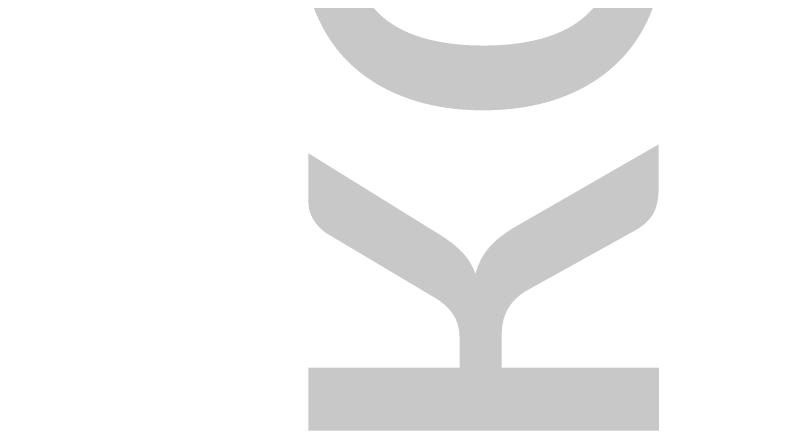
# Model space of a CAD drawing. Header units: millimetres. Extents: x 10729 to 16532, y -10545 to -10125.
# Drawn here: x 12520.62 to 12525.189, y -10286.307 to -10283.814 of the extents above; entities that cross this region are included whole.
import ezdxf

# ---------------------------------------------------------------- set-up
doc = ezdxf.new("R2010")
doc.units = ezdxf.units.MM
doc.styles.get("Standard").update_dxf_attribs({"font": 'arial.ttf'})

# ---------------------------------------------------------------- blocks, each defined once
blk = doc.blocks.new('*T12')
at = {"linetype": 'ByBlock', "lineweight": -2, "transparency": 16777216}
for p, q in [((0, 0), (0, 136.705)), ((0, 136.705), (152.6923, 136.705)), ((19.6923, 0), (19.6923, 136.705)), ((38.6923, 0), (38.6923, 136.705)), ((57.6923, 0), (57.6923, 136.705)), ((76.6923, 0), (76.6923, 136.705)), ((95.6923, 0), (95.6923, 136.705)), ((114.6923, 0), (114.6923, 136.705)), ((133.6923, 0), (133.6923, 136.705)), ((152.6923, 0), (152.6923, 136.705)), ((0, 0), (152.6923, 0))]:
    blk.add_line(p, q, dxfattribs=at)
at = {"color": 0, "transparency": 16777216, "char_height": 2.8222222, "width": 133.705, "attachment_point": 4, "rotation": 90}
for s, insert in [('{\\fCalibri|b0|i0|c0;Помещение 101. Воздушная заслонка FNM-0326. Шкаф управления силовой VA-V04. Авария электрообогрева', (29.1923, 1.5)), ('{\\fCalibri|b0|i0|c0;Помещение 101. Воздушная заслонка FNM-0326. Шкаф управления силовой VA-V04. Электрообогрев включен', (48.1923, 1.5)), ('{\\fCalibri|b0|i0|c0;Помещение 101. Воздушная заслонка FNM-0327. Шкаф управления силовой VA-V04. Авария электрообогрева', (105.1923, 1.5)), ('{\\fCalibri|b0|i0|c0;Помещение 101. Воздушная заслонка FNM-0327. Шкаф управления силовой VA-V04. Электрообогрев включен', (124.1923, 1.5)), ('{\\fCalibri|b0|i0|c0;Помещение 101. Воздушная заслонка FNM-0326. Электропривод с конечными выключателями FNM-0326. Открыта ', (9.8462, 1.5)), ('{\\fCalibri|b0|i0|c0;Помещение 101. Воздушная заслонка FNM-0327. Электропривод с конечными выключателями FNM-0327. Закрыта ', (67.1923, 1.5)), ('{\\fCalibri|b0|i0|c0;Помещение 101. Воздушная заслонка FNM-0327. Электропривод с конечными выключателями FNM-0327. Открыта ', (86.1923, 1.5)), ('{\\fCalibri|b0|i0|c0;Помещение 101. Воздушная заслонка FNM-0328. Электропривод с конечными выключателями FNM-0328. Закрыта ', (143.1923, 1.5))]:
    blk.add_mtext(s, dxfattribs=dict(at, insert=insert))

msp = doc.modelspace()

# ---------------------------------------------------------------- block references
msp.add_blockref('*T12', (12511.2247, -10288.0858))

doc.saveas('drawing.dxf')
